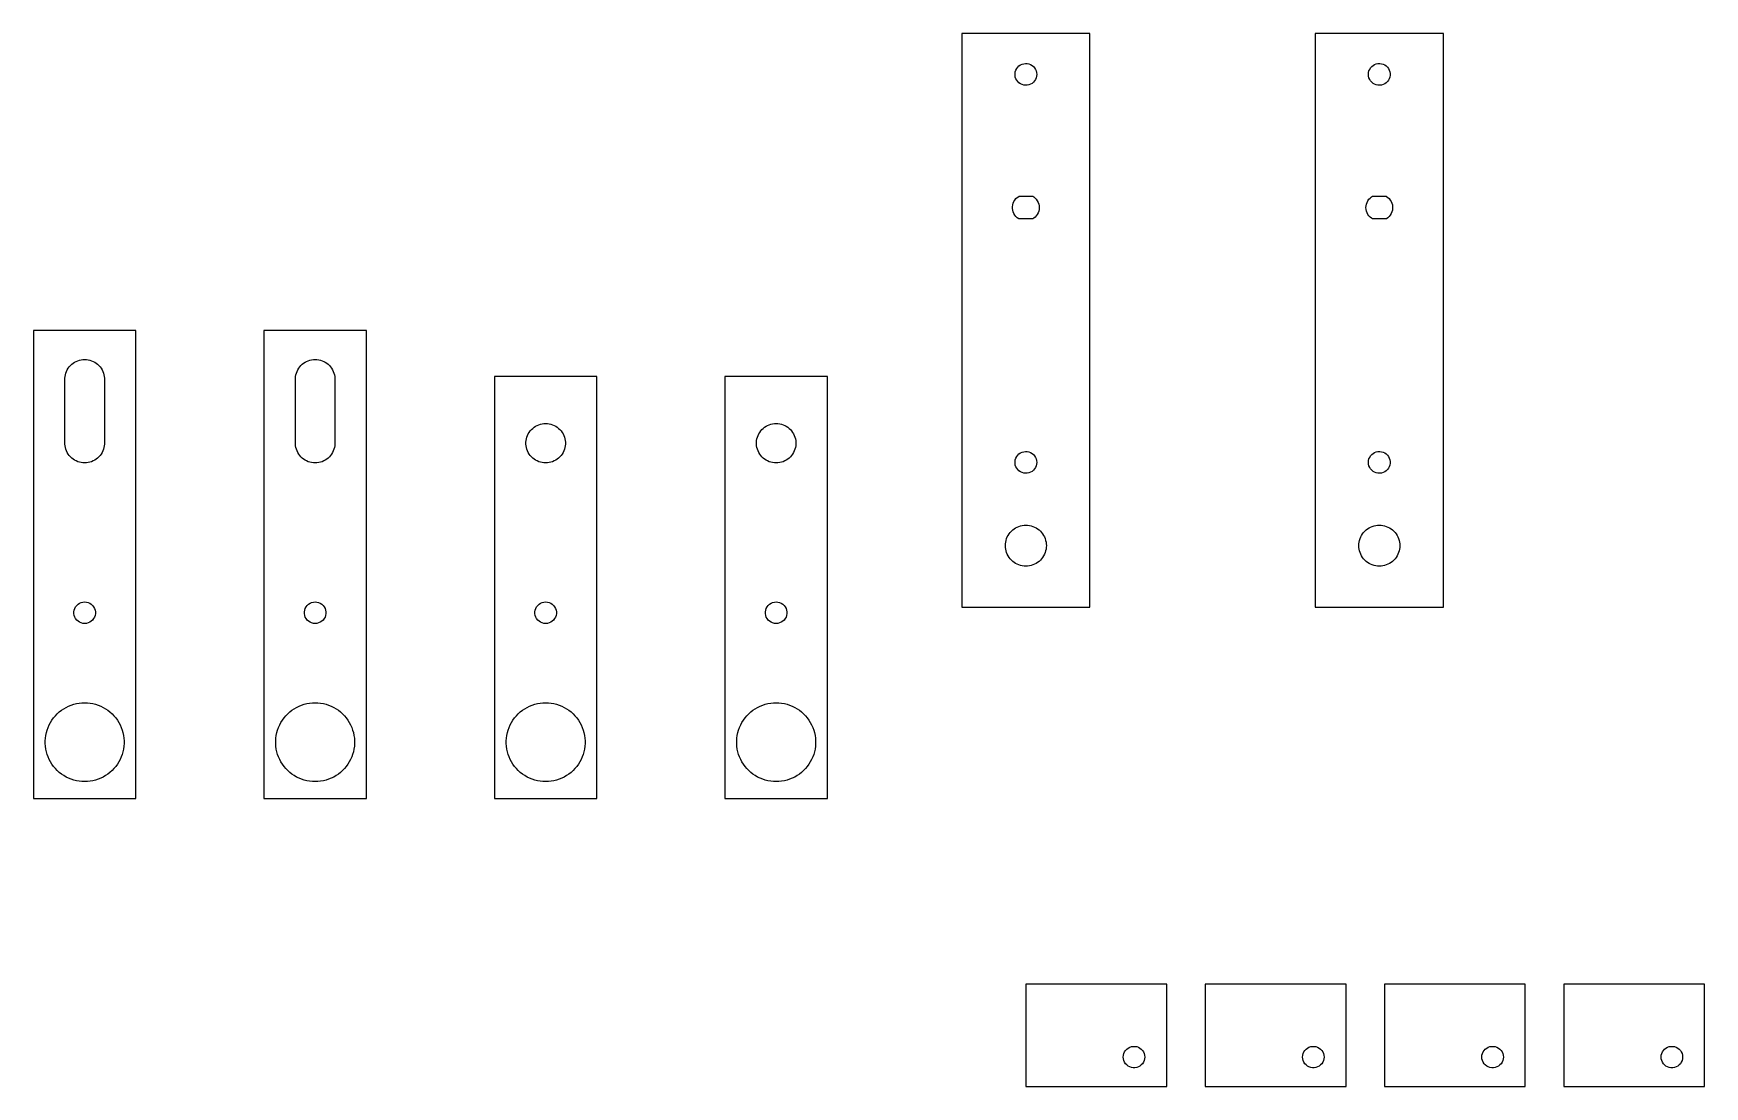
# Model space of a CAD drawing. Extents: x -388 to 265, y -343 to 68.
import ezdxf

# ---------------------------------------------------------------- set-up
doc = ezdxf.new("R2010")
doc.units = 0
doc.layers.get('0').update_dxf_attribs({"linetype": 'CONTINUOUS'})

msp = doc.modelspace()

# ---------------------------------------------------------------- linework, layer by layer
for points in [[(25, 68), (-25, 68), (-25, -156), (25, -156)], [(163, 68), (113, 68), (113, -156), (163, -156)], [(-0.85011, 47.8359), (-1.50707, 48.0262), (-2.125, 48.3194), (-2.68789, 48.7079), (-3.18117, 49.1817), (-3.59206, 49.7285), (-3.90991, 50.3341), (-4.1265, 50.9829), (-4.23622, 51.658), (-4.23622, 52.342), (-4.1265, 53.0171), (-3.90991, 53.6659), (-3.59206, 54.2715), (-3.18117, 54.8183), (-2.68789, 55.2921), (-2.125, 55.6806), (-1.50707, 55.9738), (-0.85011, 56.1641), (-0.17113, 56.2466), (0.51228, 56.219), (1.18242, 56.0822), (1.82194, 55.8397), (2.41428, 55.4977), (2.94408, 55.0651), (3.39763, 54.5532), (3.76319, 53.9751), (4.03128, 53.3458), (4.19496, 52.6817), (4.25, 52), (4.19496, 51.3183), (4.03128, 50.6542), (3.76319, 50.0249), (3.39763, 49.4468), (2.94408, 48.9349), (2.41428, 48.5023), (1.82194, 48.1603), (1.18242, 47.9178), (0.51228, 47.781), (-0.17113, 47.7534)], [(137.488, 47.781), (136.818, 47.9178), (136.178, 48.1603), (135.586, 48.5023), (135.056, 48.9349), (134.602, 49.4468), (134.237, 50.0249), (133.969, 50.6542), (133.805, 51.3183), (133.75, 52), (133.805, 52.6817), (133.969, 53.3458), (134.237, 53.9751), (134.602, 54.5532), (135.056, 55.0651), (135.586, 55.4977), (136.178, 55.8397), (136.818, 56.0822), (137.488, 56.219), (138.171, 56.2466), (138.85, 56.1641), (139.507, 55.9738), (140.125, 55.6806), (140.688, 55.2921), (141.181, 54.8183), (141.592, 54.2715), (141.91, 53.6659), (142.127, 53.0171), (142.236, 52.342), (142.236, 51.658), (142.127, 50.9829), (141.91, 50.3341), (141.592, 49.7285), (141.181, 49.1817), (140.688, 48.7079), (140.125, 48.3194), (139.507, 48.0262), (138.85, 47.8359), (138.171, 47.7534)], [(-2.79803, -4.38304), (-3.35726, -3.97099), (-3.85659, -3.48808), (-4.2871, -2.94292), (-4.6411, -2.34525), (-4.91228, -1.70573), (-5.0958, -1.03577), (-5.18839, -0.34732), (-5.18839, 0.34732), (-5.0958, 1.03577), (-4.91228, 1.70573), (-4.6411, 2.34525), (-4.2871, 2.94292), (-3.85659, 3.48808), (-3.35726, 3.97099), (-2.79803, 4.38304), (-2.67584, 4.45), (2.67156, 4.45), (3.08453, 4.18636), (3.615, 3.73788), (4.08096, 3.2227), (4.47409, 2.65001), (4.78738, 2.03002), (5.01524, 1.37382), (5.1536, 0.69309), (5.2, 0), (5.1536, -0.69309), (5.01524, -1.37382), (4.78738, -2.03002), (4.47409, -2.65001), (4.08096, -3.2227), (3.615, -3.73788), (3.08453, -4.18636), (2.67156, -4.45), (-2.67584, -4.45)], [(134.915, -4.18636), (134.385, -3.73788), (133.919, -3.2227), (133.526, -2.65001), (133.213, -2.03002), (132.985, -1.37382), (132.846, -0.69309), (132.8, 0), (132.846, 0.69309), (132.985, 1.37382), (133.213, 2.03002), (133.526, 2.65001), (133.919, 3.2227), (134.385, 3.73788), (134.915, 4.18636), (135.328, 4.45), (140.676, 4.45), (140.798, 4.38304), (141.357, 3.97099), (141.857, 3.48808), (142.287, 2.94292), (142.641, 2.34525), (142.912, 1.70573), (143.096, 1.03577), (143.188, 0.34732), (143.188, -0.34732), (143.096, -1.03577), (142.912, -1.70573), (142.641, -2.34525), (142.287, -2.94292), (141.857, -3.48808), (141.357, -3.97099), (140.798, -4.38304), (140.676, -4.45), (135.328, -4.45)], [(-347.5, -48), (-387.5, -48), (-387.5, -230.741), (-347.5, -230.741)], [(-257.5, -48), (-297.5, -48), (-297.5, -230.741), (-257.5, -230.741)], [(-368.19, -99.669), (-368.875, -99.5763), (-369.548, -99.4225), (-370.206, -99.209), (-370.841, -98.9375), (-371.449, -98.6101), (-372.026, -98.2294), (-372.566, -97.7987), (-373.066, -97.3212), (-373.52, -96.8009), (-373.926, -96.2419), (-374.281, -95.6488), (-374.58, -95.0263), (-374.823, -94.3794), (-375.007, -93.7134), (-375.13, -93.0336), (-375.192, -92.3455), (-375.192, -66.6545), (-375.13, -65.9664), (-375.007, -65.2866), (-374.823, -64.6206), (-374.58, -63.9737), (-374.281, -63.3512), (-373.926, -62.7581), (-373.52, -62.1991), (-373.066, -61.6788), (-372.566, -61.2013), (-372.026, -60.7706), (-371.449, -60.3899), (-370.841, -60.0625), (-370.206, -59.791), (-369.548, -59.5775), (-368.875, -59.4237), (-368.19, -59.331), (-367.5, -59.3), (-366.81, -59.331), (-366.125, -59.4237), (-365.452, -59.5775), (-364.794, -59.791), (-364.159, -60.0625), (-363.551, -60.3899), (-362.974, -60.7706), (-362.434, -61.2013), (-361.934, -61.6788), (-361.48, -62.1991), (-361.074, -62.7581), (-360.719, -63.3512), (-360.42, -63.9737), (-360.177, -64.6206), (-359.993, -65.2866), (-359.87, -65.9664), (-359.808, -66.6545), (-359.808, -92.3455), (-359.87, -93.0336), (-359.993, -93.7134), (-360.177, -94.3794), (-360.42, -95.0263), (-360.719, -95.6488), (-361.074, -96.2419), (-361.48, -96.8009), (-361.934, -97.3212), (-362.434, -97.7987), (-362.974, -98.2294), (-363.551, -98.6101), (-364.159, -98.9375), (-364.794, -99.209), (-365.452, -99.4225), (-366.125, -99.5763), (-366.81, -99.669), (-367.5, -99.7)], [(-278.19, -99.669), (-278.875, -99.5763), (-279.548, -99.4225), (-280.206, -99.209), (-280.841, -98.9375), (-281.449, -98.6101), (-282.026, -98.2294), (-282.566, -97.7987), (-283.066, -97.3212), (-283.52, -96.8009), (-283.926, -96.2419), (-284.281, -95.6488), (-284.58, -95.0263), (-284.823, -94.3794), (-285.007, -93.7134), (-285.13, -93.0336), (-285.192, -92.3455), (-285.192, -66.6545), (-285.13, -65.9664), (-285.007, -65.2866), (-284.823, -64.6206), (-284.58, -63.9737), (-284.281, -63.3512), (-283.926, -62.7581), (-283.52, -62.1991), (-283.066, -61.6788), (-282.566, -61.2013), (-282.026, -60.7706), (-281.449, -60.3899), (-280.841, -60.0625), (-280.206, -59.791), (-279.548, -59.5775), (-278.875, -59.4237), (-278.19, -59.331), (-277.5, -59.3), (-276.81, -59.331), (-276.125, -59.4237), (-275.452, -59.5775), (-274.794, -59.791), (-274.159, -60.0625), (-273.551, -60.3899), (-272.974, -60.7706), (-272.434, -61.2013), (-271.934, -61.6788), (-271.48, -62.1991), (-271.074, -62.7581), (-270.719, -63.3512), (-270.42, -63.9737), (-270.177, -64.6206), (-269.993, -65.2866), (-269.87, -65.9664), (-269.808, -66.6545), (-269.808, -92.3455), (-269.87, -93.0336), (-269.993, -93.7134), (-270.177, -94.3794), (-270.42, -95.0263), (-270.719, -95.6488), (-271.074, -96.2419), (-271.48, -96.8009), (-271.934, -97.3212), (-272.434, -97.7987), (-272.974, -98.2294), (-273.551, -98.6101), (-274.159, -98.9375), (-274.794, -99.209), (-275.452, -99.4225), (-276.125, -99.5763), (-276.81, -99.669), (-277.5, -99.7)], [(-167.5, -66), (-207.5, -66), (-207.5, -230.741), (-167.5, -230.741)], [(-77.5, -66), (-117.5, -66), (-117.5, -230.741), (-77.5, -230.741)], [(-188.19, -99.669), (-188.875, -99.5763), (-189.548, -99.4225), (-190.206, -99.209), (-190.841, -98.9375), (-191.449, -98.6101), (-192.026, -98.2294), (-192.566, -97.7987), (-193.066, -97.3212), (-193.52, -96.8009), (-193.926, -96.2419), (-194.281, -95.6488), (-194.58, -95.0263), (-194.823, -94.3794), (-195.007, -93.7134), (-195.13, -93.0336), (-195.192, -92.3455), (-195.192, -91.6545), (-195.13, -90.9664), (-195.007, -90.2866), (-194.823, -89.6206), (-194.58, -88.9737), (-194.281, -88.3512), (-193.926, -87.7581), (-193.52, -87.1991), (-193.066, -86.6788), (-192.566, -86.2013), (-192.026, -85.7706), (-191.449, -85.3899), (-190.841, -85.0625), (-190.206, -84.791), (-189.548, -84.5775), (-188.875, -84.4237), (-188.19, -84.331), (-187.5, -84.3), (-186.81, -84.331), (-186.125, -84.4237), (-185.452, -84.5775), (-184.794, -84.791), (-184.159, -85.0625), (-183.551, -85.3899), (-182.974, -85.7706), (-182.434, -86.2013), (-181.934, -86.6788), (-181.48, -87.1991), (-181.074, -87.7581), (-180.719, -88.3512), (-180.42, -88.9737), (-180.177, -89.6206), (-179.993, -90.2866), (-179.87, -90.9664), (-179.808, -91.6545), (-179.808, -92.3455), (-179.87, -93.0336), (-179.993, -93.7134), (-180.177, -94.3794), (-180.42, -95.0263), (-180.719, -95.6488), (-181.074, -96.2419), (-181.48, -96.8009), (-181.934, -97.3212), (-182.434, -97.7987), (-182.974, -98.2294), (-183.551, -98.6101), (-184.159, -98.9375), (-184.794, -99.209), (-185.452, -99.4225), (-186.125, -99.5763), (-186.81, -99.669), (-187.5, -99.7)], [(-98.1902, -99.669), (-98.8749, -99.5763), (-99.5485, -99.4225), (-100.206, -99.209), (-100.841, -98.9375), (-101.449, -98.6101), (-102.026, -98.2294), (-102.566, -97.7987), (-103.066, -97.3212), (-103.52, -96.8009), (-103.926, -96.2419), (-104.281, -95.6488), (-104.58, -95.0263), (-104.823, -94.3794), (-105.007, -93.7134), (-105.13, -93.0336), (-105.192, -92.3455), (-105.192, -91.6545), (-105.13, -90.9664), (-105.007, -90.2866), (-104.823, -89.6206), (-104.58, -88.9737), (-104.281, -88.3512), (-103.926, -87.7581), (-103.52, -87.1991), (-103.066, -86.6788), (-102.566, -86.2013), (-102.026, -85.7706), (-101.449, -85.3899), (-100.841, -85.0625), (-100.206, -84.791), (-99.5485, -84.5775), (-98.8749, -84.4237), (-98.1902, -84.331), (-97.5, -84.3), (-96.8098, -84.331), (-96.1251, -84.4237), (-95.4515, -84.5775), (-94.7944, -84.791), (-94.1591, -85.0625), (-93.5507, -85.3899), (-92.9741, -85.7706), (-92.4339, -86.2013), (-91.9345, -86.6788), (-91.4799, -87.1991), (-91.0738, -87.7581), (-90.7194, -88.3512), (-90.4196, -88.9737), (-90.1769, -89.6206), (-89.9931, -90.2866), (-89.8697, -90.9664), (-89.8078, -91.6545), (-89.8078, -92.3455), (-89.8697, -93.0336), (-89.9931, -93.7134), (-90.1769, -94.3794), (-90.4196, -95.0263), (-90.7194, -95.6488), (-91.0738, -96.2419), (-91.4799, -96.8009), (-91.9345, -97.3212), (-92.4339, -97.7987), (-92.9741, -98.2294), (-93.5507, -98.6101), (-94.1591, -98.9375), (-94.7944, -99.209), (-95.4515, -99.4225), (-96.1251, -99.5763), (-96.8098, -99.669), (-97.5, -99.7)], [(-0.85011, -103.657), (-1.50707, -103.467), (-2.125, -103.174), (-2.68789, -102.785), (-3.18117, -102.311), (-3.59206, -101.764), (-3.90991, -101.159), (-4.1265, -100.51), (-4.23622, -99.8349), (-4.23622, -99.151), (-4.1265, -98.4759), (-3.90991, -97.8271), (-3.59206, -97.2215), (-3.18117, -96.6747), (-2.68789, -96.2009), (-2.125, -95.8124), (-1.50707, -95.5191), (-0.85011, -95.3289), (-0.17113, -95.2464), (0.51228, -95.274), (1.18242, -95.4108), (1.82194, -95.6533), (2.41428, -95.9953), (2.94408, -96.4279), (3.39763, -96.9398), (3.76319, -97.5179), (4.03128, -98.1471), (4.19496, -98.8112), (4.25, -99.493), (4.19496, -100.175), (4.03128, -100.839), (3.76319, -101.468), (3.39763, -102.046), (2.94408, -102.558), (2.41428, -102.991), (1.82194, -103.333), (1.18242, -103.575), (0.51228, -103.712), (-0.17113, -103.74)], [(137.488, -103.712), (136.818, -103.575), (136.178, -103.333), (135.586, -102.991), (135.056, -102.558), (134.602, -102.046), (134.237, -101.468), (133.969, -100.839), (133.805, -100.175), (133.75, -99.493), (133.805, -98.8112), (133.969, -98.1471), (134.237, -97.5179), (134.602, -96.9398), (135.056, -96.4279), (135.586, -95.9953), (136.178, -95.6533), (136.818, -95.4108), (137.488, -95.274), (138.171, -95.2464), (138.85, -95.3289), (139.507, -95.5191), (140.125, -95.8124), (140.688, -96.2009), (141.181, -96.6747), (141.592, -97.2215), (141.91, -97.8271), (142.127, -98.4759), (142.236, -99.151), (142.236, -99.8349), (142.127, -100.51), (141.91, -101.159), (141.592, -101.764), (141.181, -102.311), (140.688, -102.785), (140.125, -103.174), (139.507, -103.467), (138.85, -103.657), (138.171, -103.74)], [(-0.69725, -139.97), (-1.38919, -139.878), (-2.07055, -139.727), (-2.73616, -139.518), (-3.38095, -139.25), (-4, -138.928), (-4.58861, -138.553), (-5.1423, -138.128), (-5.65685, -137.657), (-6.12836, -137.142), (-6.55322, -136.589), (-6.9282, -136), (-7.25046, -135.381), (-7.51754, -134.736), (-7.72741, -134.071), (-7.87846, -133.389), (-7.96956, -132.697), (-8, -132), (-7.96956, -131.303), (-7.87846, -130.611), (-7.72741, -129.929), (-7.51754, -129.264), (-7.25046, -128.619), (-6.9282, -128), (-6.55322, -127.411), (-6.12836, -126.858), (-5.65685, -126.343), (-5.1423, -125.872), (-4.58861, -125.447), (-4, -125.072), (-3.38095, -124.75), (-2.73616, -124.482), (-2.07055, -124.273), (-1.38919, -124.122), (-0.69725, -124.03), (0, -124), (0.69725, -124.03), (1.38919, -124.122), (2.07055, -124.273), (2.73616, -124.482), (3.38095, -124.75), (4, -125.072), (4.58861, -125.447), (5.1423, -125.872), (5.65685, -126.343), (6.12836, -126.858), (6.55322, -127.411), (6.9282, -128), (7.25046, -128.619), (7.51754, -129.264), (7.72741, -129.929), (7.87846, -130.611), (7.96956, -131.303), (8, -132), (7.96956, -132.697), (7.87846, -133.389), (7.72741, -134.071), (7.51754, -134.736), (7.25046, -135.381), (6.9282, -136), (6.55322, -136.589), (6.12836, -137.142), (5.65685, -137.657), (5.1423, -138.128), (4.58861, -138.553), (4, -138.928), (3.38095, -139.25), (2.73616, -139.518), (2.07055, -139.727), (1.38919, -139.878), (0.69725, -139.97), (0, -140)], [(137.303, -139.97), (136.611, -139.878), (135.929, -139.727), (135.264, -139.518), (134.619, -139.25), (134, -138.928), (133.411, -138.553), (132.858, -138.128), (132.343, -137.657), (131.872, -137.142), (131.447, -136.589), (131.072, -136), (130.75, -135.381), (130.482, -134.736), (130.273, -134.071), (130.122, -133.389), (130.03, -132.697), (130, -132), (130.03, -131.303), (130.122, -130.611), (130.273, -129.929), (130.482, -129.264), (130.75, -128.619), (131.072, -128), (131.447, -127.411), (131.872, -126.858), (132.343, -126.343), (132.858, -125.872), (133.411, -125.447), (134, -125.072), (134.619, -124.75), (135.264, -124.482), (135.929, -124.273), (136.611, -124.122), (137.303, -124.03), (138, -124), (138.697, -124.03), (139.389, -124.122), (140.071, -124.273), (140.736, -124.482), (141.381, -124.75), (142, -125.072), (142.589, -125.447), (143.142, -125.872), (143.657, -126.343), (144.128, -126.858), (144.553, -127.411), (144.928, -128), (145.25, -128.619), (145.518, -129.264), (145.727, -129.929), (145.878, -130.611), (145.97, -131.303), (146, -132), (145.97, -132.697), (145.878, -133.389), (145.727, -134.071), (145.518, -134.736), (145.25, -135.381), (144.928, -136), (144.553, -136.589), (144.128, -137.142), (143.657, -137.657), (143.142, -138.128), (142.589, -138.553), (142, -138.928), (141.381, -139.25), (140.736, -139.518), (140.071, -139.727), (139.389, -139.878), (138.697, -139.97), (138, -140)], [(-368.191, -162.335), (-368.864, -162.165), (-369.499, -161.886), (-370.08, -161.507), (-370.59, -161.037), (-371.016, -160.49), (-371.346, -159.879), (-371.571, -159.223), (-371.686, -158.539), (-371.686, -157.846), (-371.571, -157.161), (-371.346, -156.505), (-371.016, -155.895), (-370.59, -155.348), (-370.08, -154.878), (-369.499, -154.499), (-368.864, -154.22), (-368.191, -154.05), (-367.5, -153.992), (-366.809, -154.05), (-366.136, -154.22), (-365.501, -154.499), (-364.92, -154.878), (-364.41, -155.348), (-363.984, -155.895), (-363.654, -156.505), (-363.429, -157.161), (-363.314, -157.846), (-363.314, -158.539), (-363.429, -159.223), (-363.654, -159.879), (-363.984, -160.49), (-364.41, -161.037), (-364.92, -161.507), (-365.501, -161.886), (-366.136, -162.165), (-366.809, -162.335), (-367.5, -162.392)], [(-278.191, -162.335), (-278.864, -162.165), (-279.499, -161.886), (-280.08, -161.507), (-280.59, -161.037), (-281.016, -160.49), (-281.346, -159.879), (-281.571, -159.223), (-281.686, -158.539), (-281.686, -157.846), (-281.571, -157.161), (-281.346, -156.505), (-281.016, -155.895), (-280.59, -155.348), (-280.08, -154.878), (-279.499, -154.499), (-278.864, -154.22), (-278.191, -154.05), (-277.5, -153.992), (-276.809, -154.05), (-276.136, -154.22), (-275.501, -154.499), (-274.92, -154.878), (-274.41, -155.348), (-273.984, -155.895), (-273.654, -156.505), (-273.429, -157.161), (-273.314, -157.846), (-273.314, -158.539), (-273.429, -159.223), (-273.654, -159.879), (-273.984, -160.49), (-274.41, -161.037), (-274.92, -161.507), (-275.501, -161.886), (-276.136, -162.165), (-276.809, -162.335), (-277.5, -162.392)], [(-188.191, -162.335), (-188.864, -162.165), (-189.499, -161.886), (-190.08, -161.507), (-190.59, -161.037), (-191.016, -160.49), (-191.346, -159.879), (-191.571, -159.223), (-191.686, -158.539), (-191.686, -157.846), (-191.571, -157.161), (-191.346, -156.505), (-191.016, -155.895), (-190.59, -155.348), (-190.08, -154.878), (-189.499, -154.499), (-188.864, -154.22), (-188.191, -154.05), (-187.5, -153.992), (-186.809, -154.05), (-186.136, -154.22), (-185.501, -154.499), (-184.92, -154.878), (-184.41, -155.348), (-183.984, -155.895), (-183.654, -156.505), (-183.429, -157.161), (-183.314, -157.846), (-183.314, -158.539), (-183.429, -159.223), (-183.654, -159.879), (-183.984, -160.49), (-184.41, -161.037), (-184.92, -161.507), (-185.501, -161.886), (-186.136, -162.165), (-186.809, -162.335), (-187.5, -162.392)], [(-98.1913, -162.335), (-98.8637, -162.165), (-99.499, -161.886), (-100.08, -161.507), (-100.59, -161.037), (-101.016, -160.49), (-101.346, -159.879), (-101.571, -159.223), (-101.686, -158.539), (-101.686, -157.846), (-101.571, -157.161), (-101.346, -156.505), (-101.016, -155.895), (-100.59, -155.348), (-100.08, -154.878), (-99.499, -154.499), (-98.8637, -154.22), (-98.1913, -154.05), (-97.5, -153.992), (-96.8087, -154.05), (-96.1363, -154.22), (-95.501, -154.499), (-94.9203, -154.878), (-94.41, -155.348), (-93.9839, -155.895), (-93.6538, -156.505), (-93.4285, -157.161), (-93.3143, -157.846), (-93.3143, -158.539), (-93.4285, -159.223), (-93.6538, -159.879), (-93.9839, -160.49), (-94.41, -161.037), (-94.9203, -161.507), (-95.501, -161.886), (-96.1363, -162.165), (-96.8087, -162.335), (-97.5, -162.392)], [(-368.574, -224.104), (-369.643, -223.991), (-370.702, -223.805), (-371.745, -223.545), (-372.767, -223.213), (-373.764, -222.81), (-374.73, -222.339), (-375.661, -221.801), (-376.552, -221.2), (-377.399, -220.538), (-378.198, -219.819), (-378.944, -219.046), (-379.635, -218.223), (-380.267, -217.353), (-380.837, -216.441), (-381.341, -215.492), (-381.779, -214.51), (-382.146, -213.5), (-382.443, -212.467), (-382.666, -211.416), (-382.816, -210.351), (-382.891, -209.279), (-382.891, -208.204), (-382.816, -207.132), (-382.666, -206.067), (-382.443, -205.016), (-382.146, -203.982), (-381.779, -202.972), (-381.341, -201.99), (-380.837, -201.041), (-380.267, -200.13), (-379.635, -199.26), (-378.944, -198.437), (-378.198, -197.664), (-377.399, -196.944), (-376.552, -196.282), (-375.661, -195.681), (-374.73, -195.144), (-373.764, -194.673), (-372.767, -194.27), (-371.745, -193.938), (-370.702, -193.678), (-369.643, -193.491), (-368.574, -193.379), (-367.5, -193.341), (-366.426, -193.379), (-365.357, -193.491), (-364.298, -193.678), (-363.255, -193.938), (-362.233, -194.27), (-361.236, -194.673), (-360.27, -195.144), (-359.339, -195.681), (-358.448, -196.282), (-357.601, -196.944), (-356.802, -197.664), (-356.056, -198.437), (-355.365, -199.26), (-354.733, -200.13), (-354.163, -201.041), (-353.659, -201.99), (-353.221, -202.972), (-352.854, -203.982), (-352.557, -205.016), (-352.334, -206.067), (-352.184, -207.132), (-352.109, -208.204), (-352.109, -209.279), (-352.184, -210.351), (-352.334, -211.416), (-352.557, -212.467), (-352.854, -213.5), (-353.221, -214.51), (-353.659, -215.492), (-354.163, -216.441), (-354.733, -217.353), (-355.365, -218.223), (-356.056, -219.046), (-356.802, -219.819), (-357.601, -220.538), (-358.448, -221.2), (-359.339, -221.801), (-360.27, -222.339), (-361.236, -222.81), (-362.233, -223.213), (-363.255, -223.545), (-364.298, -223.805), (-365.357, -223.991), (-366.426, -224.104), (-367.5, -224.141)], [(-278.574, -224.104), (-279.643, -223.991), (-280.702, -223.805), (-281.745, -223.545), (-282.767, -223.213), (-283.764, -222.81), (-284.73, -222.339), (-285.661, -221.801), (-286.552, -221.2), (-287.399, -220.538), (-288.198, -219.819), (-288.944, -219.046), (-289.635, -218.223), (-290.267, -217.353), (-290.837, -216.441), (-291.341, -215.492), (-291.779, -214.51), (-292.146, -213.5), (-292.443, -212.467), (-292.666, -211.416), (-292.816, -210.351), (-292.891, -209.279), (-292.891, -208.204), (-292.816, -207.132), (-292.666, -206.067), (-292.443, -205.016), (-292.146, -203.982), (-291.779, -202.972), (-291.341, -201.99), (-290.837, -201.041), (-290.267, -200.13), (-289.635, -199.26), (-288.944, -198.437), (-288.198, -197.664), (-287.399, -196.944), (-286.552, -196.282), (-285.661, -195.681), (-284.73, -195.144), (-283.764, -194.673), (-282.767, -194.27), (-281.745, -193.938), (-280.702, -193.678), (-279.643, -193.491), (-278.574, -193.379), (-277.5, -193.341), (-276.426, -193.379), (-275.357, -193.491), (-274.298, -193.678), (-273.255, -193.938), (-272.233, -194.27), (-271.236, -194.673), (-270.27, -195.144), (-269.339, -195.681), (-268.448, -196.282), (-267.601, -196.944), (-266.802, -197.664), (-266.056, -198.437), (-265.365, -199.26), (-264.733, -200.13), (-264.163, -201.041), (-263.659, -201.99), (-263.221, -202.972), (-262.854, -203.982), (-262.557, -205.016), (-262.334, -206.067), (-262.184, -207.132), (-262.109, -208.204), (-262.109, -209.279), (-262.184, -210.351), (-262.334, -211.416), (-262.557, -212.467), (-262.854, -213.5), (-263.221, -214.51), (-263.659, -215.492), (-264.163, -216.441), (-264.733, -217.353), (-265.365, -218.223), (-266.056, -219.046), (-266.802, -219.819), (-267.601, -220.538), (-268.448, -221.2), (-269.339, -221.801), (-270.27, -222.339), (-271.236, -222.81), (-272.233, -223.213), (-273.255, -223.545), (-274.298, -223.805), (-275.357, -223.991), (-276.426, -224.104), (-277.5, -224.141)], [(-188.574, -224.104), (-189.643, -223.991), (-190.702, -223.805), (-191.745, -223.545), (-192.767, -223.213), (-193.764, -222.81), (-194.73, -222.339), (-195.661, -221.801), (-196.552, -221.2), (-197.399, -220.538), (-198.198, -219.819), (-198.944, -219.046), (-199.635, -218.223), (-200.267, -217.353), (-200.837, -216.441), (-201.341, -215.492), (-201.779, -214.51), (-202.146, -213.5), (-202.443, -212.467), (-202.666, -211.416), (-202.816, -210.351), (-202.891, -209.279), (-202.891, -208.204), (-202.816, -207.132), (-202.666, -206.067), (-202.443, -205.016), (-202.146, -203.982), (-201.779, -202.972), (-201.341, -201.99), (-200.837, -201.041), (-200.267, -200.13), (-199.635, -199.26), (-198.944, -198.437), (-198.198, -197.664), (-197.399, -196.944), (-196.552, -196.282), (-195.661, -195.681), (-194.73, -195.144), (-193.764, -194.673), (-192.767, -194.27), (-191.745, -193.938), (-190.702, -193.678), (-189.643, -193.491), (-188.574, -193.379), (-187.5, -193.341), (-186.426, -193.379), (-185.357, -193.491), (-184.298, -193.678), (-183.255, -193.938), (-182.233, -194.27), (-181.236, -194.673), (-180.27, -195.144), (-179.339, -195.681), (-178.448, -196.282), (-177.601, -196.944), (-176.802, -197.664), (-176.056, -198.437), (-175.365, -199.26), (-174.733, -200.13), (-174.163, -201.041), (-173.659, -201.99), (-173.221, -202.972), (-172.854, -203.982), (-172.557, -205.016), (-172.334, -206.067), (-172.184, -207.132), (-172.109, -208.204), (-172.109, -209.279), (-172.184, -210.351), (-172.334, -211.416), (-172.557, -212.467), (-172.854, -213.5), (-173.221, -214.51), (-173.659, -215.492), (-174.163, -216.441), (-174.733, -217.353), (-175.365, -218.223), (-176.056, -219.046), (-176.802, -219.819), (-177.601, -220.538), (-178.448, -221.2), (-179.339, -221.801), (-180.27, -222.339), (-181.236, -222.81), (-182.233, -223.213), (-183.255, -223.545), (-184.298, -223.805), (-185.357, -223.991), (-186.426, -224.104), (-187.5, -224.141)], [(-98.5742, -224.104), (-99.6433, -223.991), (-100.702, -223.805), (-101.745, -223.545), (-102.767, -223.213), (-103.764, -222.81), (-104.73, -222.339), (-105.661, -221.801), (-106.552, -221.2), (-107.399, -220.538), (-108.198, -219.819), (-108.944, -219.046), (-109.635, -218.223), (-110.267, -217.353), (-110.837, -216.441), (-111.341, -215.492), (-111.779, -214.51), (-112.146, -213.5), (-112.443, -212.467), (-112.666, -211.416), (-112.816, -210.351), (-112.891, -209.279), (-112.891, -208.204), (-112.816, -207.132), (-112.666, -206.067), (-112.443, -205.016), (-112.146, -203.982), (-111.779, -202.972), (-111.341, -201.99), (-110.837, -201.041), (-110.267, -200.13), (-109.635, -199.26), (-108.944, -198.437), (-108.198, -197.664), (-107.399, -196.944), (-106.552, -196.282), (-105.661, -195.681), (-104.73, -195.144), (-103.764, -194.673), (-102.767, -194.27), (-101.745, -193.938), (-100.702, -193.678), (-99.6433, -193.491), (-98.5742, -193.379), (-97.5, -193.341), (-96.4258, -193.379), (-95.3567, -193.491), (-94.2982, -193.678), (-93.2552, -193.938), (-92.2329, -194.27), (-91.2363, -194.673), (-90.2701, -195.144), (-89.3392, -195.681), (-88.4481, -196.282), (-87.6011, -196.944), (-86.8023, -197.664), (-86.0556, -198.437), (-85.3646, -199.26), (-84.7328, -200.13), (-84.1632, -201.041), (-83.6586, -201.99), (-83.2214, -202.972), (-82.8537, -203.982), (-82.5574, -205.016), (-82.334, -206.067), (-82.1844, -207.132), (-82.1094, -208.204), (-82.1094, -209.279), (-82.1844, -210.351), (-82.334, -211.416), (-82.5574, -212.467), (-82.8537, -213.5), (-83.2214, -214.51), (-83.6586, -215.492), (-84.1632, -216.441), (-84.7328, -217.353), (-85.3646, -218.223), (-86.0556, -219.046), (-86.8023, -219.819), (-87.6011, -220.538), (-88.4481, -221.2), (-89.3392, -221.801), (-90.2701, -222.339), (-91.2363, -222.81), (-92.2329, -223.213), (-93.2552, -223.545), (-94.2982, -223.805), (-95.3567, -223.991), (-96.4258, -224.104), (-97.5, -224.141)], [(55, -303.2), (0, -303.2), (0, -343.2), (55, -343.2)], [(125, -303.2), (70, -303.2), (70, -343.2), (125, -343.2)], [(195, -303.2), (140, -303.2), (140, -343.2), (195, -343.2)], [(265, -303.2), (210, -303.2), (210, -343.2), (265, -343.2)], [(41.1992, -335.747), (40.5431, -335.521), (39.933, -335.191), (39.3856, -334.765), (38.9158, -334.255), (38.5364, -333.674), (38.2578, -333.039), (38.0875, -332.366), (38.0302, -331.675), (38.0875, -330.984), (38.2578, -330.311), (38.5364, -329.676), (38.9158, -329.095), (39.3856, -328.585), (39.933, -328.159), (40.5431, -327.829), (41.1992, -327.604), (41.8834, -327.49), (42.5771, -327.49), (43.2613, -327.604), (43.9174, -327.829), (44.5274, -328.159), (45.0748, -328.585), (45.5446, -329.095), (45.924, -329.676), (46.2027, -330.311), (46.3729, -330.984), (46.4302, -331.675), (46.3729, -332.366), (46.2027, -333.039), (45.924, -333.674), (45.5446, -334.255), (45.0748, -334.765), (44.5274, -335.191), (43.9174, -335.521), (43.2613, -335.747), (42.5771, -335.861), (41.8834, -335.861)], [(111.199, -335.747), (110.543, -335.521), (109.933, -335.191), (109.386, -334.765), (108.916, -334.255), (108.536, -333.674), (108.258, -333.039), (108.088, -332.366), (108.03, -331.675), (108.088, -330.984), (108.258, -330.311), (108.536, -329.676), (108.916, -329.095), (109.386, -328.585), (109.933, -328.159), (110.543, -327.829), (111.199, -327.604), (111.883, -327.49), (112.577, -327.49), (113.261, -327.604), (113.917, -327.829), (114.527, -328.159), (115.075, -328.585), (115.545, -329.095), (115.924, -329.676), (116.203, -330.311), (116.373, -330.984), (116.43, -331.675), (116.373, -332.366), (116.203, -333.039), (115.924, -333.674), (115.545, -334.255), (115.075, -334.765), (114.527, -335.191), (113.917, -335.521), (113.261, -335.747), (112.577, -335.861), (111.883, -335.861)], [(181.199, -335.747), (180.543, -335.521), (179.933, -335.191), (179.386, -334.765), (178.916, -334.255), (178.536, -333.674), (178.258, -333.039), (178.088, -332.366), (178.03, -331.675), (178.088, -330.984), (178.258, -330.311), (178.536, -329.676), (178.916, -329.095), (179.386, -328.585), (179.933, -328.159), (180.543, -327.829), (181.199, -327.604), (181.883, -327.49), (182.577, -327.49), (183.261, -327.604), (183.917, -327.829), (184.527, -328.159), (185.075, -328.585), (185.545, -329.095), (185.924, -329.676), (186.203, -330.311), (186.373, -330.984), (186.43, -331.675), (186.373, -332.366), (186.203, -333.039), (185.924, -333.674), (185.545, -334.255), (185.075, -334.765), (184.527, -335.191), (183.917, -335.521), (183.261, -335.747), (182.577, -335.861), (181.883, -335.861)], [(251.199, -335.747), (250.543, -335.521), (249.933, -335.191), (249.386, -334.765), (248.916, -334.255), (248.536, -333.674), (248.258, -333.039), (248.088, -332.366), (248.03, -331.675), (248.088, -330.984), (248.258, -330.311), (248.536, -329.676), (248.916, -329.095), (249.386, -328.585), (249.933, -328.159), (250.543, -327.829), (251.199, -327.604), (251.883, -327.49), (252.577, -327.49), (253.261, -327.604), (253.917, -327.829), (254.527, -328.159), (255.075, -328.585), (255.545, -329.095), (255.924, -329.676), (256.203, -330.311), (256.373, -330.984), (256.43, -331.675), (256.373, -332.366), (256.203, -333.039), (255.924, -333.674), (255.545, -334.255), (255.075, -334.765), (254.527, -335.191), (253.917, -335.521), (253.261, -335.747), (252.577, -335.861), (251.883, -335.861)]]:
    msp.add_lwpolyline(points, close=True)

doc.saveas('drawing.dxf')
